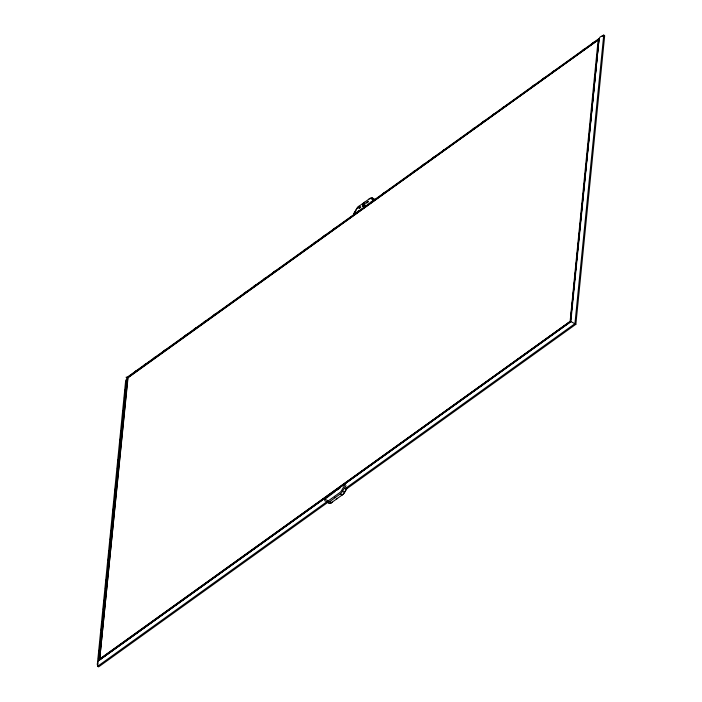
<?xml version="1.0" encoding="UTF-8"?>
<svg xmlns="http://www.w3.org/2000/svg" width="702" height="702" viewBox="0 0 702 702"><rect width="100%" height="100%" fill="white"/><g stroke="black" fill="none" stroke-linecap="round" stroke-linejoin="round"><path stroke-width="1.05" d="M125.719 380.019L97.35 664.25L97.657 666.286L98.578 666.9L328.317 501.991M97.982 663.021L97.657 666.286L327.395 501.377M98.412 658.66L98.631 656.484M99.07 652.123L99.289 649.947M99.833 644.497L100.044 642.321M100.483 637.96L100.702 635.784M101.246 630.335L101.457 628.158M101.895 623.797L102.115 621.621M102.659 616.172L102.878 613.996M103.308 609.634L103.527 607.458M103.966 603.097L104.291 599.833M104.721 595.471L104.94 593.295M105.379 588.934L105.704 585.67M106.134 581.309L106.353 579.132M106.792 574.771L107.002 572.595M107.546 567.146L107.766 564.97M108.205 560.608L108.424 558.432M108.968 552.983L109.179 550.807M109.617 546.446L109.837 544.269M110.267 539.908L110.591 536.644M111.03 532.283L111.249 530.107M111.679 525.745L112.013 522.481M112.443 518.12L112.662 515.944M113.092 511.582L113.426 508.318M113.856 503.957L114.075 501.781M114.514 497.42L114.724 495.243M115.163 490.882L115.488 487.618M116.681 475.631L116.901 473.455M117.339 469.094L117.559 466.918M118.103 461.468L118.313 459.292M118.752 454.931L118.971 452.755M119.515 447.306L119.726 445.121M120.165 440.768L120.384 438.592M120.928 433.143L121.148 430.958M121.578 426.605L121.797 424.429M122.99 412.443L123.21 410.258M123.649 405.905L123.859 403.729M124.403 398.28L124.623 396.095M125.061 391.742L125.272 389.557M125.816 384.117L126.035 381.932M98.771 660.521L127.036 377.369L599.078 38.531L570.814 321.674L98.771 660.521L570.814 321.674M99.702 659.055L127.79 377.641L598.148 39.996L128.018 377.764L99.702 659.055L570.112 321.472L99.947 658.967M362.539 206.274L362.75 204.212L364.742 202.781L365.189 203.08L363.197 204.51L362.995 206.572L362.539 206.274L364.54 204.844L364.742 202.781M570.112 321.472L598.148 39.996M570.445 321.542L598.92 39.084L127.404 377.5L99.21 660.143L570.445 321.542L599.078 38.531M97.35 664.25L97.789 662.363A7.134 6.371 -62.9 0 1 98.482 660.986M363.294 205.396L363.768 204.396A1.272 0.57 -56.6 0 1 364.566 203.826L364.715 203.834M364.47 204.659C362.995 204.949 364.917 204.73 363.759 204.501M324.473 499.526L334.986 491.619M363.671 204.624L363.855 205.326L364.575 204.633M364.742 204.747L364.417 205.256A1.272 0.57 -56.6 0 1 364.013 205.651M353.536 214.04L356.827 208.476A3.378 1.509 -56.6 0 1 358.389 206.651L370.463 198.034L371.893 197.797L374.315 199.017M353.545 214.329L357.02 208.468M345.331 484.187L341.497 490.68A3.378 1.509 -56.6 0 1 339.935 492.506L329.08 500.298A3.378 1.509 -56.6 0 1 327.667 500.605L324.631 499.052M324.517 500.587L327.843 502.237L329.773 501.561L341.19 493.252L346.042 485.661M346.63 488.645L344.471 492.409L342.743 491.251M347.192 487.995L344.454 492.628A3.378 1.509 -56.6 0 1 342.892 494.462L331.458 502.676A4.791 2.141 -56.6 0 1 329.247 503.273L326.965 502.088M363.812 202.746L364.549 202.22M337.46 498.367L336.732 498.894M357.195 208.204L357.52 207.66M364.426 204.896L364.25 205.142A1.272 0.57 -56.6 0 1 363.452 205.712L363.592 204.282A1.272 0.57 -56.6 0 1 364.391 203.712L364.821 203.913M359.055 206.169L357.713 207.415M355.572 213.11L359.02 210.635M363.338 207.538L365.926 205.677M370.235 202.58L373.771 200.07M134.477 371.955L136.258 370.674M144.27 364.926L146.051 363.645M154.063 357.897L155.844 356.616M163.856 350.86L165.637 349.587M184.336 336.161L186.118 334.88M194.129 329.133L195.911 327.852M203.931 322.095L205.712 320.823M213.724 315.066L215.505 313.785M243.998 293.331L245.779 292.058M253.791 286.302L255.572 285.021M263.592 279.273L265.374 277.992M273.385 272.244L275.166 270.963M303.659 250.509L305.44 249.228M313.452 243.48L315.233 242.199M323.245 236.442L325.026 235.17M333.046 229.414L334.828 228.132M382.906 193.62L384.687 192.339M413.188 171.885L414.961 170.612M422.981 164.856L424.763 163.575M432.774 157.827L434.556 156.546M442.567 150.798L444.348 149.517M472.841 129.063L474.622 127.782M482.643 122.034L484.424 120.753M492.435 114.996L494.217 113.724M502.228 107.968L504.01 106.686M532.502 86.232L534.283 84.96M542.304 79.203L544.076 77.922M552.097 72.174L553.878 70.893M582.37 50.439L584.152 49.166M592.163 43.41L593.945 42.129M601.956 36.381L603.738 35.1L604.668 35.714L575.859 324.289L346.13 489.206M336.706 490.382L340.154 487.908M345.2 488.592L574.938 323.683L603.738 35.1L600.307 36.846A7.134 6.371 -62.9 0 0 599.368 38.066M369.077 198.973L369.243 198.859A3.378 1.509 -56.6 0 1 370.656 198.552L373.683 200.105M332.204 502.141L332.037 502.255A3.378 1.509 -56.6 0 1 330.94 502.641M372.025 197.85L373.71 198.964A4.791 2.141 -56.6 0 0 372.551 198.982M362.75 204.212L363.197 204.51M340.321 493.989L342.085 495.103A4.712 2.115 -56.6 0 0 344.471 492.409M329.773 501.561L331.537 502.676A4.712 2.115 -56.6 0 1 329.361 503.264L327.562 502.141M335.047 497.779L334.503 496.411M126.079 377.351L126.263 377.132A7.134 0.702 30.6 0 1 126.799 377.29M574.885 324.017A277.878 27.396 30.6 0 0 575.868 324.289L571.84 322.078A7.134 0.702 30.6 0 0 571.051 321.762M372.797 199.026A4.712 2.115 -56.6 0 1 373.622 199.017M359.108 207.827L359.02 208.661L360.617 207.511L360.705 206.686L359.108 207.827M366.655 202.36L366.576 203.185L368.173 202.036L368.252 201.211L366.655 202.36"/></g></svg>
